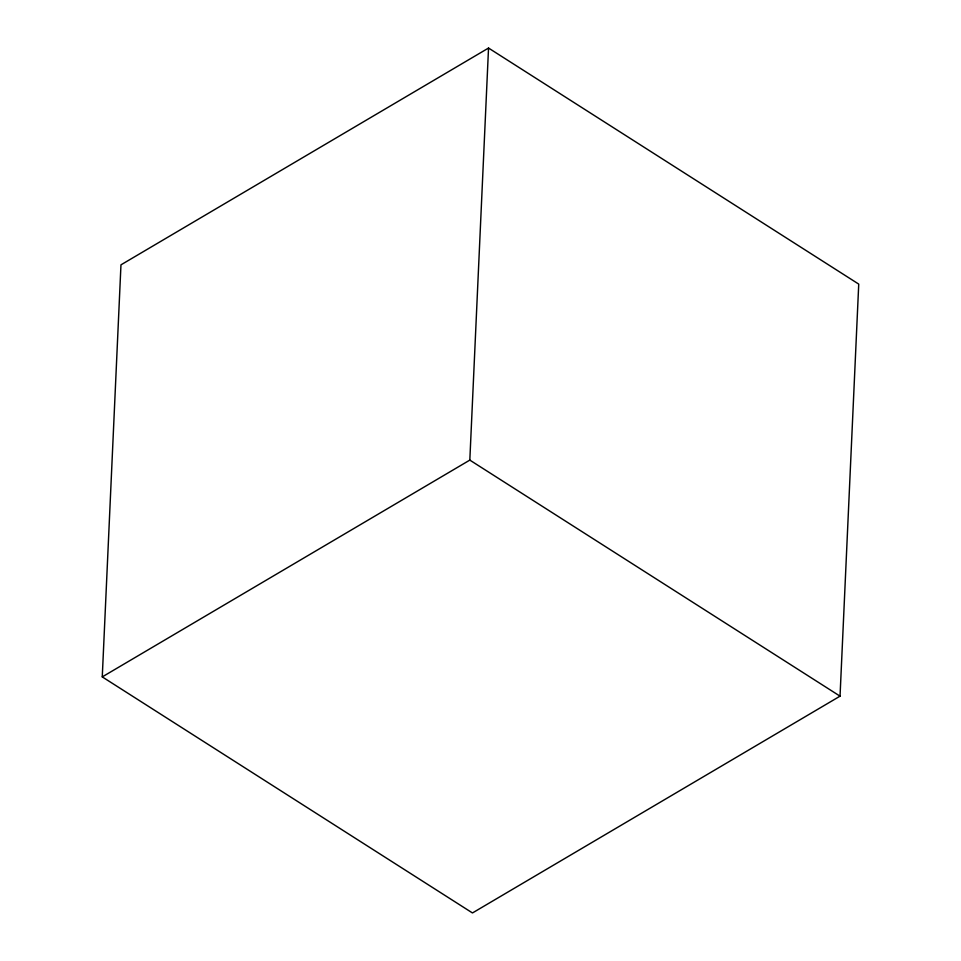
<?xml version="1.0" encoding="UTF-8"?>
<svg xmlns="http://www.w3.org/2000/svg" width="961" height="961" viewBox="0 0 961 961"><rect width="100%" height="100%" fill="white"/><g stroke="black" fill="none" stroke-linecap="round" stroke-linejoin="round"><path stroke-width="1.44" d="M102.262 676.892L120.966 264.84L488.536 48.05L858.738 284.108L840.034 696.16L472.464 912.95L102.262 676.892L469.821 460.103L488.536 48.05M469.821 460.103L840.034 696.16"/></g></svg>
